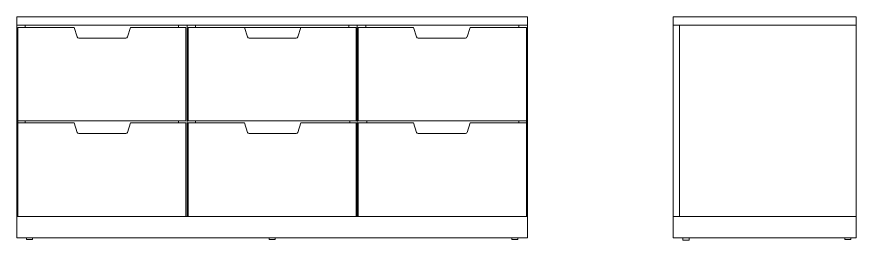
# Model space of a CAD drawing. Header units: millimetres. Extents: x -28749.5 to -28731.5, y -5760.5 to -5747.4.
# Drawn here: x -28733.504 to -28731.532, y -5747.886 to -5747.36 of the extents above; entities that cross this region are included whole.
import ezdxf

# ---------------------------------------------------------------- set-up
doc = ezdxf.new("R2010")
doc.units = ezdxf.units.MM
doc.layers.add('A-FURN', color=163, linetype='Continuous', lineweight=13, transparency=0.2)

msp = doc.modelspace()

# ---------------------------------------------------------------- linework, layer by layer
at = {"layer": 'A-FURN'}
for p, q in [((-28731.9618, -5747.3599), (-28731.5318, -5747.3599)), ((-28731.9618, -5747.3599), (-28731.9618, -5747.8799)), ((-28731.5318, -5747.3599), (-28731.5318, -5747.8799)), ((-28733.5043, -5747.3799), (-28732.3043, -5747.3799)), ((-28733.5018, -5747.3849), (-28733.3693, -5747.3849)), ((-28733.5018, -5747.3849), (-28733.5018, -5747.8299)), ((-28733.4843, -5747.3799), (-28733.4843, -5747.3849)), ((-28733.3622, -5747.4071), (-28733.3693, -5747.3849)), ((-28733.2439, -5747.4071), (-28733.2368, -5747.3849)), ((-28733.2368, -5747.3849), (-28733.1068, -5747.3849)), ((-28733.1243, -5747.3799), (-28733.1243, -5747.3849)), ((-28733.1068, -5747.3849), (-28733.1068, -5747.6049)), ((-28733.1043, -5747.3799), (-28733.1043, -5747.8299)), ((-28733.1018, -5747.3849), (-28732.7068, -5747.3849)), ((-28733.1018, -5747.3849), (-28733.1018, -5747.6049)), ((-28733.0843, -5747.3799), (-28733.0843, -5747.3849)), ((-28732.9622, -5747.4071), (-28732.9693, -5747.3849)), ((-28732.8439, -5747.4071), (-28732.8368, -5747.3849)), ((-28732.7243, -5747.3799), (-28732.7243, -5747.3849)), ((-28732.7068, -5747.3849), (-28732.7068, -5747.6049)), ((-28732.7043, -5747.3799), (-28732.7043, -5747.8299)), ((-28732.7018, -5747.3849), (-28732.5718, -5747.3849)), ((-28732.7018, -5747.3849), (-28732.7018, -5747.6049)), ((-28732.6843, -5747.3799), (-28732.6843, -5747.3849)), ((-28732.5647, -5747.4071), (-28732.5718, -5747.3849)), ((-28732.4464, -5747.4071), (-28732.4393, -5747.3849)), ((-28732.4393, -5747.3849), (-28732.3068, -5747.3849)), ((-28732.3243, -5747.3799), (-28732.3243, -5747.3849)), ((-28732.3068, -5747.3849), (-28732.3068, -5747.8299)), ((-28731.9618, -5747.38), (-28731.5318, -5747.38)), ((-28731.9468, -5747.38), (-28731.9468, -5747.8299)), ((-28733.3584, -5747.4099), (-28733.2478, -5747.4099)), ((-28732.9584, -5747.4099), (-28732.8478, -5747.4099)), ((-28732.5609, -5747.4099), (-28732.4503, -5747.4099)), ((-28733.5018, -5747.6049), (-28733.1068, -5747.6049)), ((-28733.4843, -5747.6049), (-28733.4843, -5747.6099)), ((-28733.1243, -5747.6049), (-28733.1243, -5747.6099)), ((-28733.1018, -5747.6049), (-28732.7068, -5747.6049)), ((-28733.0843, -5747.6049), (-28733.0843, -5747.6099)), ((-28732.7218, -5747.6049), (-28732.7218, -5747.6099)), ((-28732.7018, -5747.6049), (-28732.3068, -5747.6049)), ((-28732.6818, -5747.6049), (-28732.6818, -5747.6099)), ((-28732.3243, -5747.6049), (-28732.3243, -5747.6099)), ((-28733.5018, -5747.6099), (-28733.3693, -5747.6099)), ((-28733.3622, -5747.6321), (-28733.3693, -5747.6099)), ((-28733.2439, -5747.6321), (-28733.2368, -5747.6099)), ((-28733.2368, -5747.6099), (-28733.1068, -5747.6099)), ((-28733.1068, -5747.6099), (-28733.1068, -5747.8299)), ((-28733.1018, -5747.6099), (-28732.9693, -5747.6099)), ((-28733.1018, -5747.6099), (-28733.1018, -5747.8299)), ((-28732.9622, -5747.6321), (-28732.9693, -5747.6099)), ((-28732.8439, -5747.6321), (-28732.8368, -5747.6099)), ((-28732.8368, -5747.6099), (-28732.7068, -5747.6099)), ((-28732.7068, -5747.6099), (-28732.7068, -5747.8299)), ((-28732.7018, -5747.6099), (-28732.5718, -5747.6099)), ((-28732.7018, -5747.6099), (-28732.7018, -5747.8299)), ((-28732.5647, -5747.6321), (-28732.5718, -5747.6099)), ((-28732.4464, -5747.6321), (-28732.4393, -5747.6099)), ((-28732.4393, -5747.6099), (-28732.3068, -5747.6099)), ((-28733.3584, -5747.6349), (-28733.2478, -5747.6349)), ((-28732.9584, -5747.6349), (-28732.8478, -5747.6349)), ((-28732.5609, -5747.6349), (-28732.4503, -5747.6349)), ((-28733.5043, -5747.8299), (-28732.3043, -5747.8299)), ((-28731.9618, -5747.8299), (-28731.5318, -5747.8299)), ((-28733.4814, -5747.8839), (-28733.4814, -5747.8799)), ((-28733.4673, -5747.8799), (-28733.4673, -5747.8839)), ((-28732.9114, -5747.8799), (-28732.9114, -5747.8839)), ((-28732.8973, -5747.8839), (-28732.8973, -5747.8799)), ((-28732.3414, -5747.8799), (-28732.3414, -5747.8839)), ((-28732.3273, -5747.8839), (-28732.3273, -5747.8799)), ((-28731.9618, -5747.8799), (-28731.5318, -5747.8799)), ((-28731.9389, -5747.886), (-28731.9389, -5747.8819)), ((-28731.9247, -5747.8819), (-28731.9247, -5747.886)), ((-28731.5589, -5747.8801), (-28731.5589, -5747.8841)), ((-28731.5447, -5747.8841), (-28731.5447, -5747.8801)), ((-28733.4673, -5747.8839), (-28733.4814, -5747.8839)), ((-28732.9114, -5747.8839), (-28732.8973, -5747.8839)), ((-28732.3414, -5747.8839), (-28732.3273, -5747.8839)), ((-28731.9247, -5747.886), (-28731.9389, -5747.886)), ((-28731.5589, -5747.8841), (-28731.5447, -5747.8841))]:
    msp.add_line(p, q, dxfattribs=at)
msp.add_lwpolyline([(-28733.5043, -5747.8799), (-28732.3043, -5747.8799), (-28732.3043, -5747.3599), (-28733.5043, -5747.3599)], close=True, dxfattribs=at)
for centre, start, end in [((-28733.3584, -5747.4059), 197.7447, 270), ((-28733.2478, -5747.4059), 270, 342.2553), ((-28732.9584, -5747.4059), 197.7447, 270), ((-28732.8478, -5747.4059), 270, 342.2553), ((-28732.5609, -5747.4059), 197.7447, 270), ((-28732.4503, -5747.4059), 270, 342.2553), ((-28733.3584, -5747.6309), 197.7447, 270), ((-28733.2478, -5747.6309), 270, 342.2553), ((-28732.9584, -5747.6309), 197.7447, 270), ((-28732.8478, -5747.6309), 270, 342.2553), ((-28732.5609, -5747.6309), 197.7447, 270), ((-28732.4503, -5747.6309), 270, 342.2553)]:
    msp.add_arc(centre, 0.004, start, end, dxfattribs=at)

doc.saveas('drawing.dxf')
